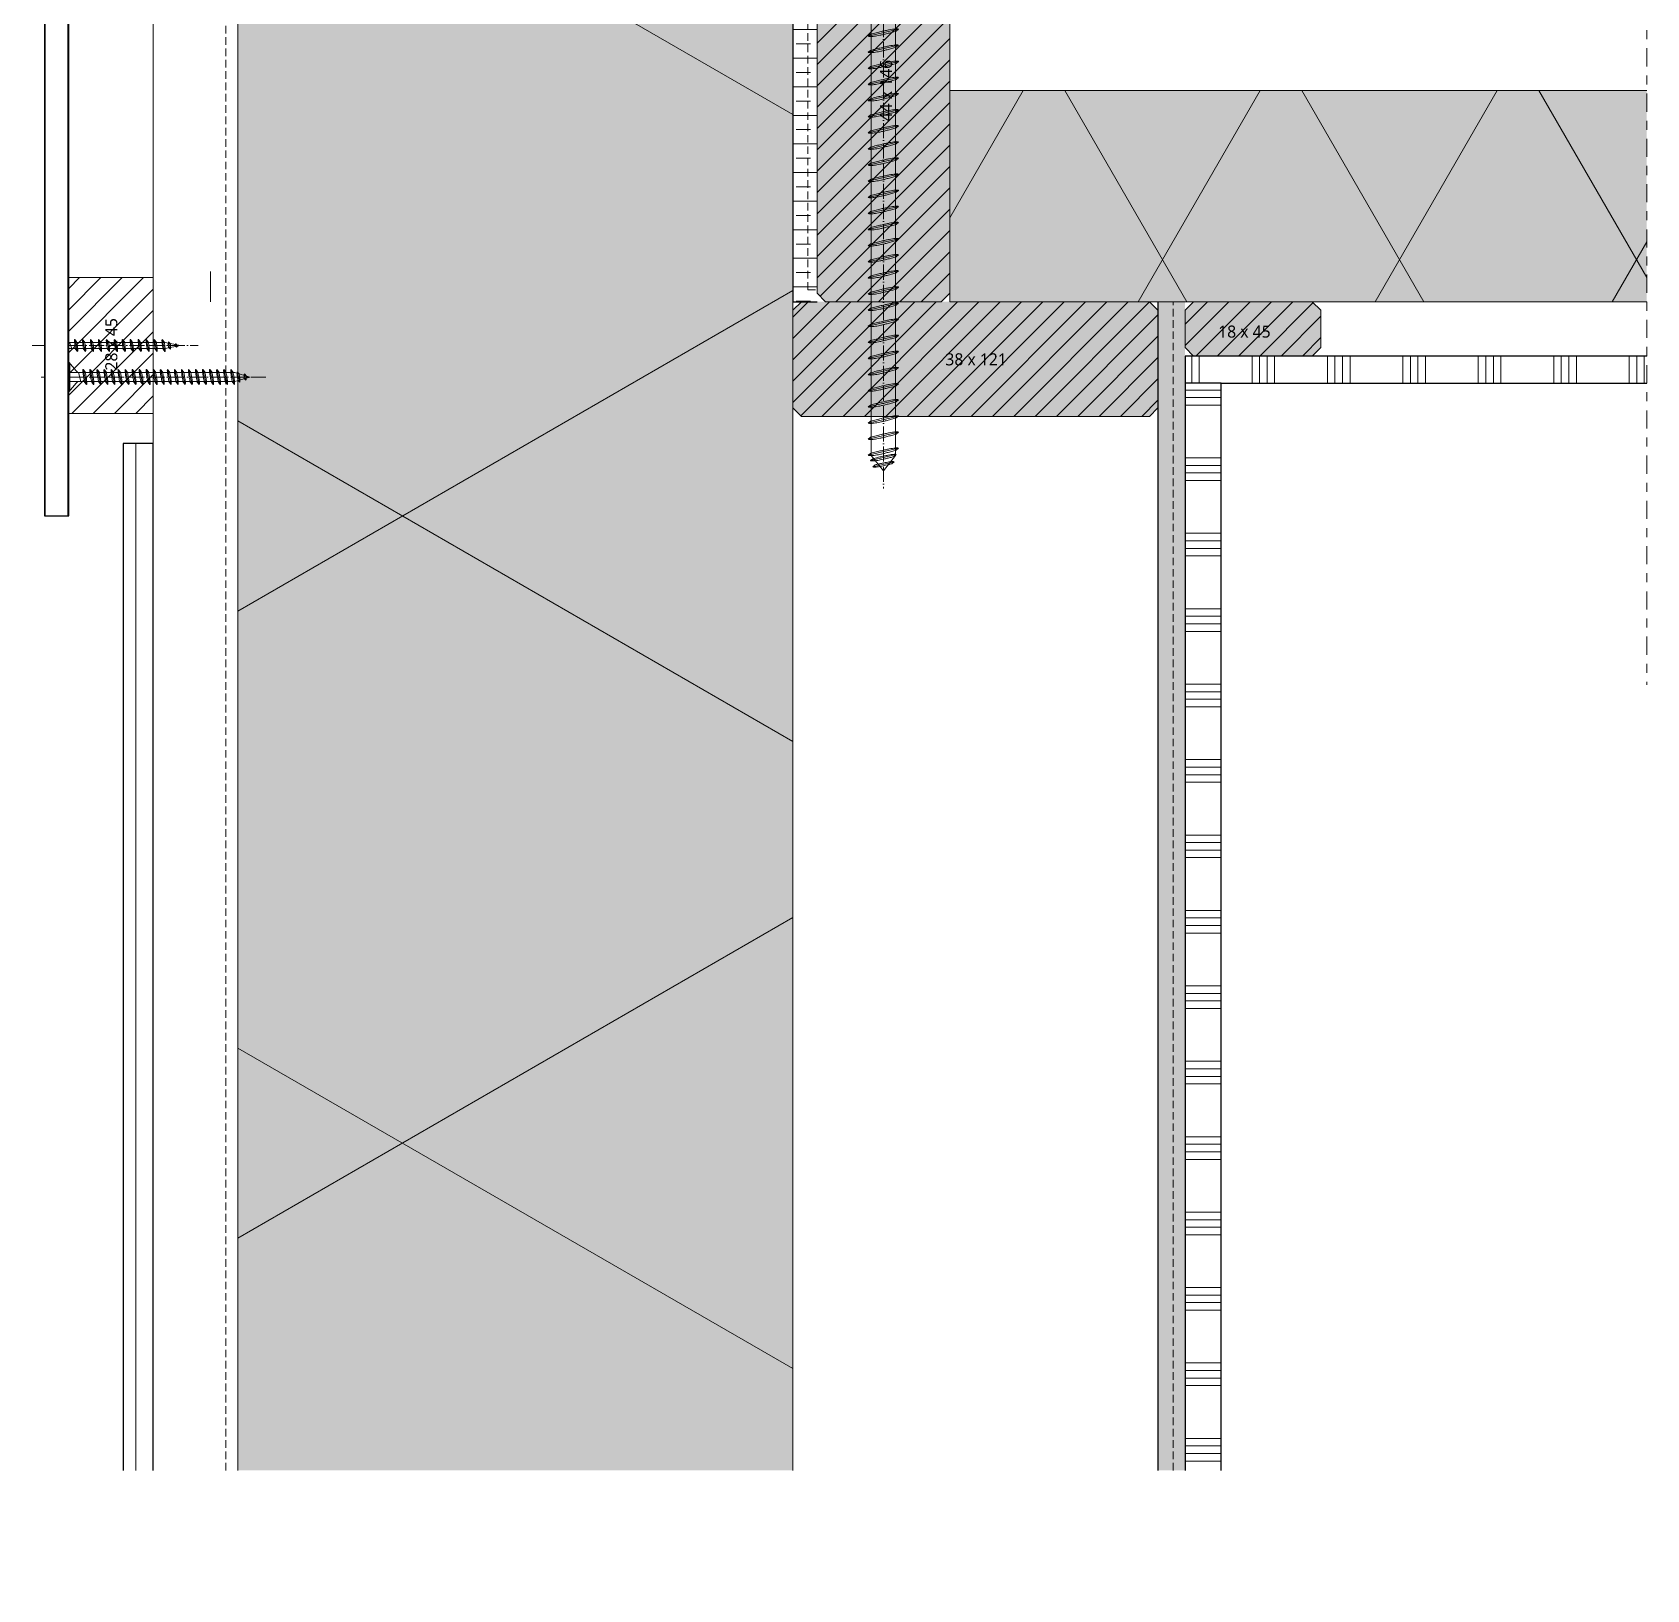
# Model space of a CAD drawing. Header units: millimetres. Extents: x 2927 to 18500, y -7154 to 6447.
# Drawn here: x 13556 to 14091, y -508 to 9 of the extents above; entities that cross this region are included whole.
import ezdxf

# ---------------------------------------------------------------- set-up
doc = ezdxf.new("R2010")
doc.units = ezdxf.units.MM
for name, pattern in [('MV_center', [15, 6, -3, 3, -3]), ('MV_hartlijn_staal', [6.6, 5, -0.8, 0, -0.8]), ('MV_hidden', [3.75, 2.5, -1.25])]:
    doc.linetypes.add(name, pattern=pattern)
for name, color, linetype, lineweight in [('A-ANNO-NOTE', 131, 'Continuous', 18), ('A-DETL', 90, 'Continuous', 13), ('A-DETL-GENF', 92, 'Continuous', 18), ('A-DETL-MEDM', 33, 'Continuous', 18)]:
    doc.layers.add(name, color=color, linetype=linetype, lineweight=lineweight)
doc.styles.add('Segoe UI_1', font='segoeui.ttf', dxfattribs={"height": 4})
pattern_1 = [(0, (0, 0), (0, 9.476), []), (0, (0, 4.738), (0, 9.476), [4.738, -2.369])]
pattern_2 = [(90, (0, 0), (-7.5, 5e-16), [])]

# ---------------------------------------------------------------- blocks, each defined once
blk = doc.blocks.new('00 hout-rechthoekig - SLS 38x121-V254-Details Domera')
at = {"layer": 'A-DETL-GENF'}
blk.add_hatch(color=256, dxfattribs=at).paths.add_polyline_path([(118.17, -38), (121, -35.17), (121, -2.83), (118.17, 0), (2.83, 0), (0, -2.83), (0, -35.17), (2.83, -38)])
at = {"layer": 'A-DETL-MEDM', "lineweight": 13}
h = blk.add_hatch(dxfattribs=at)
h.set_pattern_fill('FP_307', color=256, style=0, pattern_type=2)
h.set_pattern_definition([(45, (-13807.834, 80.724), (-3.5355339, 3.5355339), [])])
h.paths.add_polyline_path([(118.17, -38), (121, -35.17), (121, -2.83), (118.17, 0), (2.83, 0), (0, -2.83), (0, -35.17), (2.83, -38)])
at = {"layer": 'A-DETL-MEDM'}
for p, q in [((0, -2.83), (2.83, 0)), ((2.83, 0), (0, -2.83)), ((118.17, 0), (121, -2.83)), ((118.17, 0), (121, -2.83)), ((2.83, -38), (0, -35.17)), ((0, -35.17), (2.83, -38)), ((121, -35.17), (118.17, -38)), ((118.17, -38), (121, -35.17)), ((2.83, -38), (118.17, -38))]:
    blk.add_line(p, q, dxfattribs=at)
blk = doc.blocks.new('00 hout-rechthoekig - Vuren 18x45-4311493-Details Domera')
at = {"layer": 'A-DETL-GENF'}
blk.add_hatch(color=256, dxfattribs=at).paths.add_polyline_path([(42.17, 0), (2.83, 0), (0, -2.83), (0, -15.17), (2.83, -18), (42.17, -18), (45, -15.17), (45, -2.83)])
at = {"layer": 'A-DETL-MEDM', "lineweight": 13}
h = blk.add_hatch(dxfattribs=at)
h.set_pattern_fill('FP_311', color=256, style=0, pattern_type=2)
h.set_pattern_definition([(225, (13982.834, -98.724), (3.5355339, -3.5355339), [])])
h.paths.add_polyline_path([(42.17, 0), (2.83, 0), (0, -2.83), (0, -15.17), (2.83, -18), (42.17, -18), (45, -15.17), (45, -2.83)])
at = {"layer": 'A-DETL-MEDM'}
for p, q in [((0, -2.83), (2.83, 0)), ((2.83, 0), (0, -2.83)), ((42.17, 0), (45, -2.83)), ((0, -2.83), (0, -15.17)), ((42.17, 0), (45, -2.83)), ((45, -15.17), (45, -2.83)), ((2.83, -18), (0, -15.17)), ((0, -15.17), (2.83, -18)), ((45, -15.17), (42.17, -18)), ((42.17, -18), (45, -15.17))]:
    blk.add_line(p, q, dxfattribs=at)
blk = doc.blocks.new('42_isolatie - Type 1-4084821-Details Domera')
at = {"layer": 'A-DETL-GENF'}
h = blk.add_hatch(color=256, dxfattribs=at)
h.paths.add_polyline_path([(0.28, 0.8), (101.43, 0.8), (101.43, 184.8), (0.28, 184.8), (0.28, 3.63)])
h.paths.add_polyline_path([(483.97, 0.8), (1289.57, 0.8), (1289.57, 184.8), (483.97, 184.8), (483.97, 3.63)])
at = {"layer": 'A-DETL-GENF', "lineweight": 13}
h = blk.add_hatch(dxfattribs=at)
h.set_pattern_fill('FP_24', color=256, style=0, pattern_type=2)
h.set_pattern_definition([(60, (-2126.39, 181.76), (-155.885, 90), []), (120, (-2126.39, 181.76), (-155.885, -90), [])])
h.paths.add_polyline_path([(0.28, 0.8), (101.43, 0.8), (101.43, 184.8), (0.28, 184.8), (0.28, 3.63)])
h.paths.add_polyline_path([(483.97, 0.8), (1289.57, 0.8), (1289.57, 184.8), (483.97, 184.8), (483.97, 3.63)])
at = {"layer": 'A-DETL-GENF'}
for p, q in [((1140.43, 184.8), (483.97, 184.8)), ((1140.43, 184.8), (483.97, 184.8)), ((483.97, 0.8), (871.32, 0.8)), ((483.97, 0.8), (871.32, 0.8)), ((871.32, 0.8), (1289.57, 0.8))]:
    blk.add_line(p, q, dxfattribs=at)
blk = doc.blocks.new('00 hout rechthoekig - 28x45-V275-Details Domera')
at = {"layer": 'A-DETL-GENF', "lineweight": 13}
h = blk.add_hatch(dxfattribs=at)
h.set_pattern_fill('FP_334', color=256, style=0, pattern_type=2)
h.set_pattern_definition([(315, (117.724, 13567.834), (3.5355339, 3.5355339), [])])
h.paths.add_polyline_path([(0, -28), (45, -28), (45, 0), (0, 0)])
at = {"layer": 'A-DETL-MEDM'}
for p, q in [((0, 0), (0, -28)), ((45, -28), (45, 0)), ((0, -28), (45, -28))]:
    blk.add_line(p, q, dxfattribs=at)
blk = doc.blocks.new('28 schroeven 2D - Verzonken schroef 5_0x60mm-V285-Details Domera')
at = {"layer": 'A-DETL-GENF', "linetype": 'MV_hartlijn_staal', "lineweight": 13}
for p, q in [((0, 9.1), (0, 8)), ((0, 0), (0, -65.9))]:
    blk.add_line(p, q, dxfattribs=at)
at = {"layer": 'A-DETL-GENF', "lineweight": 5}
for p, q in [((-2.04, -2.4), (-4.9, 0)), ((4.9, 0), (2.04, -2.4)), ((-4.54, -0.3), (4.54, -0.3)), ((2.5, -4.74), (-2.5, -5.9)), ((-2.5, -5.9), (-1.75, -5.26)), ((-1.5, -4), (1.53, -3.26)), ((-1.5, -3.55), (-1.5, -55)), ((1.5, -55), (1.5, -3.55)), ((1.75, -5.38), (2.5, -4.74)), ((2.5, -7.07), (-2.5, -8.23)), ((-2.5, -8.23), (-1.75, -7.59)), ((2.5, -9.4), (-2.5, -10.57)), ((-2.5, -10.57), (-1.75, -9.93)), ((1.75, -7.71), (2.5, -7.07)), ((1.75, -10.04), (2.5, -9.4)), ((2.5, -11.73), (-2.5, -12.9)), ((-2.5, -12.9), (-1.75, -12.26)), ((2.5, -14.07), (-2.5, -15.23)), ((-2.5, -15.23), (-1.75, -14.59)), ((1.75, -12.37), (2.5, -11.73)), ((1.75, -14.71), (2.5, -14.07)), ((2.5, -16.4), (-2.5, -17.56)), ((-2.5, -17.56), (-1.75, -16.92)), ((2.5, -18.73), (-2.5, -19.9)), ((-2.5, -19.9), (-1.75, -19.26)), ((2.5, -21.07), (-2.5, -22.23)), ((1.75, -17.04), (2.5, -16.4)), ((1.75, -19.37), (2.5, -18.73)), ((1.75, -21.71), (2.5, -21.07)), ((-2.5, -22.23), (-1.75, -21.59)), ((2.5, -23.4), (-2.5, -24.56)), ((-2.5, -24.56), (-1.75, -23.92)), ((2.5, -25.73), (-2.5, -26.9)), ((-2.5, -26.9), (-1.75, -26.26)), ((1.75, -24.04), (2.5, -23.4)), ((1.75, -26.37), (2.5, -25.73)), ((2.5, -28.07), (-2.5, -29.23)), ((-2.5, -29.23), (-1.75, -28.59)), ((2.5, -30.4), (-2.5, -31.56)), ((-2.5, -31.56), (-1.75, -30.92)), ((1.75, -28.71), (2.5, -28.07)), ((1.75, -31.04), (2.5, -30.4)), ((2.5, -32.73), (-2.5, -33.9)), ((-2.5, -33.9), (-1.75, -33.26)), ((2.5, -35.07), (-2.5, -36.23)), ((-2.5, -36.23), (-1.75, -35.59)), ((2.5, -37.4), (-2.5, -38.56)), ((1.75, -33.37), (2.5, -32.73)), ((1.75, -35.71), (2.5, -35.07)), ((1.75, -38.04), (2.5, -37.4)), ((-2.5, -38.56), (-1.75, -37.92)), ((2.5, -39.73), (-2.5, -40.9)), ((-2.5, -40.9), (-1.75, -40.26)), ((2.5, -42.06), (-2.5, -43.23)), ((-2.5, -43.23), (-1.75, -42.59)), ((1.75, -40.37), (2.5, -39.73)), ((1.75, -42.7), (2.5, -42.06)), ((2.5, -44.4), (-2.5, -45.56)), ((-2.5, -45.56), (-1.75, -44.92)), ((2.5, -46.73), (-2.5, -47.89)), ((-2.5, -47.89), (-1.75, -47.25)), ((1.75, -45.04), (2.5, -44.4)), ((1.75, -47.37), (2.5, -46.73)), ((2.5, -49.06), (-2.5, -50.23)), ((-2.5, -50.23), (-1.75, -49.59)), ((2.5, -51.4), (-2.5, -52.56)), ((-2.5, -52.56), (-1.75, -51.92)), ((1.75, -49.7), (2.5, -49.06)), ((1.75, -52.04), (2.5, -51.4)), ((2.5, -53.73), (-2.5, -54.89)), ((-2.5, -54.89), (-1.75, -54.25)), ((1.76, -55.84), (-1.76, -56.66)), ((-1.76, -56.66), (-1.01, -56.02)), ((-1.5, -55), (0, -60)), ((-1.02, -58.71), (-0.27, -58.07)), ((1.02, -58.23), (-1.02, -58.71)), ((0, -60), (1.5, -55)), ((0.27, -58.87), (1.02, -58.23)), ((1.01, -56.48), (1.76, -55.84)), ((1.75, -54.37), (2.5, -53.73))]:
    blk.add_line(p, q, dxfattribs=at)
at = {"layer": 'A-DETL-GENF'}
for p, q in [((-1.5, -3.55), (-1.5, 0)), ((1.5, -3.55), (1.5, 0))]:
    blk.add_line(p, q, dxfattribs=at)
at = {"layer": 'A-DETL-GENF', "lineweight": 5}
for centre, start, end in [((-3, -3.55), 360, 50), ((3, -3.55), 130, 180)]:
    blk.add_arc(centre, 1.5, start, end, dxfattribs=at)
for points in [[(-1.75, -5.26), (2.23, -4.46), (2.5, -4.74)], [(-2.5, -5.9), (-1.83, -6.19), (1.75, -5.38)], [(-2.5, -8.23), (-1.83, -8.53), (1.75, -7.71)], [(-2.5, -10.57), (-1.83, -10.86), (1.75, -10.04)], [(-1.75, -7.59), (2.23, -6.79), (2.5, -7.07)], [(-1.75, -9.93), (2.23, -9.12), (2.5, -9.4)], [(-2.5, -12.9), (-1.83, -13.19), (1.75, -12.37)], [(-2.5, -15.23), (-1.83, -15.53), (1.75, -14.71)], [(-1.75, -12.26), (2.23, -11.46), (2.5, -11.73)], [(-1.75, -14.59), (2.23, -13.79), (2.5, -14.07)], [(-2.5, -17.56), (-1.83, -17.86), (1.75, -17.04)], [(-2.5, -19.9), (-1.83, -20.19), (1.75, -19.37)], [(-1.75, -16.92), (2.23, -16.12), (2.5, -16.4)], [(-1.75, -19.26), (2.23, -18.46), (2.5, -18.73)], [(-1.75, -21.59), (2.23, -20.79), (2.5, -21.07)], [(-2.5, -22.23), (-1.83, -22.52), (1.75, -21.71)], [(-2.5, -24.56), (-1.83, -24.86), (1.75, -24.04)], [(-2.5, -26.9), (-1.83, -27.19), (1.75, -26.37)], [(-1.75, -23.92), (2.23, -23.12), (2.5, -23.4)], [(-1.75, -26.26), (2.23, -25.46), (2.5, -25.73)], [(-2.5, -29.23), (-1.83, -29.52), (1.75, -28.71)], [(-2.5, -31.56), (-1.83, -31.86), (1.75, -31.04)], [(-1.75, -28.59), (2.23, -27.79), (2.5, -28.07)], [(-1.75, -30.92), (2.23, -30.12), (2.5, -30.4)], [(-2.5, -33.9), (-1.83, -34.19), (1.75, -33.37)], [(-2.5, -36.23), (-1.83, -36.52), (1.75, -35.71)], [(-1.75, -33.26), (2.23, -32.46), (2.5, -32.73)], [(-1.75, -35.59), (2.23, -34.79), (2.5, -35.07)], [(-1.75, -37.92), (2.23, -37.12), (2.5, -37.4)], [(-2.5, -38.56), (-1.83, -38.86), (1.75, -38.04)], [(-2.5, -40.9), (-1.83, -41.19), (1.75, -40.37)], [(-2.5, -43.23), (-1.83, -43.52), (1.75, -42.7)], [(-1.75, -40.26), (2.23, -39.45), (2.5, -39.73)], [(-1.75, -42.59), (2.23, -41.79), (2.5, -42.06)], [(-2.5, -45.56), (-1.83, -45.86), (1.75, -45.04)], [(-2.5, -47.89), (-1.83, -48.19), (1.75, -47.37)], [(-1.75, -44.92), (2.23, -44.12), (2.5, -44.4)], [(-1.75, -47.25), (2.23, -46.45), (2.5, -46.73)], [(-2.5, -50.23), (-1.83, -50.52), (1.75, -49.7)], [(-2.5, -52.56), (-1.83, -52.85), (1.75, -52.04)], [(-1.75, -49.59), (2.23, -48.79), (2.5, -49.06)], [(-1.75, -51.92), (2.23, -51.12), (2.5, -51.4)], [(-2.5, -54.89), (-1.83, -55.19), (1.75, -54.37)], [(-1.76, -56.66), (-1.34, -56.87), (1.01, -56.48)], [(-1.75, -54.25), (2.23, -53.45), (2.5, -53.73)], [(-1.02, -58.71), (-0.85, -58.85), (0.27, -58.87)], [(-1.01, -56.02), (1.59, -55.65), (1.76, -55.84)], [(-0.27, -58.07), (0.96, -58.13), (1.02, -58.23)]]:
    blk.add_open_spline(points, degree=2, dxfattribs=at)
blk = doc.blocks.new('28 schroeven 2D - Verzonken schroef 4_0x40mm-V286-Details Domera')
at = {"layer": 'A-DETL-GENF', "linetype": 'MV_hartlijn_staal', "lineweight": 13}
for p, q in [((0, 9.1), (0, 5)), ((0, -3), (0, -45.9))]:
    blk.add_line(p, q, dxfattribs=at)
at = {"layer": 'A-DETL-GENF', "lineweight": 5}
for p, q in [((2, -4.97), (-2, -5.9)), ((-2, -5.9), (-1.25, -5.26)), ((-1, -4), (1.03, -3.26)), ((-1, -3.55), (-1, -35)), ((1, -35), (1, -3.55)), ((1.25, -5.61), (2, -4.97)), ((2, -7.6), (-2, -8.54)), ((-2, -8.54), (-1.25, -7.9)), ((2, -10.24), (-2, -11.17)), ((-2, -11.17), (-1.25, -10.53)), ((1.25, -8.24), (2, -7.6)), ((1.25, -10.88), (2, -10.24)), ((2, -12.88), (-2, -13.81)), ((-2, -13.81), (-1.25, -13.17)), ((2, -15.51), (-2, -16.44)), ((-2, -16.44), (-1.25, -15.8)), ((1.25, -13.52), (2, -12.88)), ((1.25, -16.15), (2, -15.51)), ((2, -18.15), (-2, -19.08)), ((-2, -19.08), (-1.25, -18.44)), ((2, -20.78), (-2, -21.71)), ((-2, -21.71), (-1.25, -21.07)), ((1.25, -18.79), (2, -18.15)), ((1.25, -21.42), (2, -20.78)), ((2, -23.42), (-2, -24.35)), ((-2, -24.35), (-1.25, -23.71)), ((2, -26.06), (-2, -26.99)), ((-2, -26.99), (-1.25, -26.35)), ((1.25, -24.06), (2, -23.42)), ((1.25, -26.7), (2, -26.06)), ((2, -28.69), (-2, -29.62)), ((-2, -29.62), (-1.25, -28.98)), ((2, -31.33), (-2, -32.26)), ((-2, -32.26), (-1.25, -31.62)), ((1.25, -29.33), (2, -28.69)), ((1.25, -31.97), (2, -31.33)), ((2, -33.96), (-2, -34.89)), ((-2, -34.89), (-1.25, -34.25)), ((-1.26, -36.66), (-0.51, -36.02)), ((1.26, -36.07), (-1.26, -36.66)), ((-1, -35), (0, -40)), ((0, -40), (1, -35)), ((0.51, -36.71), (1.26, -36.07)), ((1.25, -34.6), (2, -33.96)), ((-0.52, -38.71), (0.23, -38.07)), ((0.52, -38.47), (-0.52, -38.71)), ((-0.23, -39.11), (0.52, -38.47))]:
    blk.add_line(p, q, dxfattribs=at)
at = {"layer": 'A-DETL-GENF'}
for p, q in [((-1, -3.55), (-1, -3)), ((1, -3.55), (1, -3))]:
    blk.add_line(p, q, dxfattribs=at)
at = {"layer": 'A-DETL-GENF', "lineweight": 5}
for centre, start, end in [((-2.5, -3.55), 360, 21.7848), ((2.5, -3.55), 158.2152, 180)]:
    blk.add_arc(centre, 1.5, start, end, dxfattribs=at)
for points in [[(-1.25, -5.26), (1.8, -4.75), (2, -4.97)], [(-2, -5.9), (-1.5, -6.14), (1.25, -5.61)], [(-2, -8.54), (-1.5, -8.78), (1.25, -8.24)], [(-1.25, -7.9), (1.8, -7.39), (2, -7.6)], [(-1.25, -10.53), (1.8, -10.02), (2, -10.24)], [(-2, -11.17), (-1.5, -11.41), (1.25, -10.88)], [(-2, -13.81), (-1.5, -14.05), (1.25, -13.52)], [(-1.25, -13.17), (1.8, -12.66), (2, -12.88)], [(-1.25, -15.8), (1.8, -15.29), (2, -15.51)], [(-2, -16.44), (-1.5, -16.68), (1.25, -16.15)], [(-2, -19.08), (-1.5, -19.32), (1.25, -18.79)], [(-1.25, -18.44), (1.8, -17.93), (2, -18.15)], [(-1.25, -21.07), (1.8, -20.57), (2, -20.78)], [(-2, -21.71), (-1.5, -21.96), (1.25, -21.42)], [(-2, -24.35), (-1.5, -24.59), (1.25, -24.06)], [(-2, -26.99), (-1.5, -27.23), (1.25, -26.7)], [(-1.25, -23.71), (1.8, -23.2), (2, -23.42)], [(-1.25, -26.35), (1.8, -25.84), (2, -26.06)], [(-2, -29.62), (-1.5, -29.86), (1.25, -29.33)], [(-2, -32.26), (-1.5, -32.5), (1.25, -31.97)], [(-1.25, -28.98), (1.8, -28.47), (2, -28.69)], [(-1.25, -31.62), (1.8, -31.11), (2, -31.33)], [(-2, -34.89), (-1.5, -35.13), (1.25, -34.6)], [(-1.26, -36.66), (-1, -36.82), (0.51, -36.71)], [(-1.25, -34.25), (1.8, -33.74), (2, -33.96)], [(-0.51, -36.02), (1.16, -35.94), (1.26, -36.07)], [(-0.52, -38.71), (-0.51, -38.79), (-0.23, -39.11)], [(0.23, -38.07), (0.53, -38.42), (0.52, -38.47)]]:
    blk.add_open_spline(points, degree=2, dxfattribs=at)
blk = doc.blocks.new('00 hout-rechthoekig - Vuren 44x146-V293-Details Domera')
at = {"layer": 'A-DETL-GENF'}
blk.add_hatch(color=256, dxfattribs=at).paths.add_polyline_path([(146, -41.17), (146, -2.83), (143.17, 0), (2.83, 0), (0, -2.83), (0, -41.17), (2.83, -44), (143.17, -44)])
at = {"layer": 'A-DETL-MEDM', "lineweight": 13}
h = blk.add_hatch(dxfattribs=at)
h.set_pattern_fill('FP_351', color=256, style=0, pattern_type=2)
h.set_pattern_definition([(135, (65.276, -13859.834), (-3.5355339, -3.5355339), [])])
h.paths.add_polyline_path([(146, -41.17), (146, -2.83), (143.17, 0), (2.83, 0), (0, -2.83), (0, -41.17), (2.83, -44), (143.17, -44)])
at = {"layer": 'A-DETL-MEDM'}
for p, q in [((0, -2.83), (2.83, 0)), ((2.83, 0), (0, -2.83)), ((2.83, 0), (76, 0)), ((143.17, 0), (146, -2.83)), ((0, -2.83), (0, -41.17)), ((143.17, 0), (146, -2.83)), ((146, -41.17), (146, -2.83)), ((2.83, -44), (0, -41.17)), ((0, -41.17), (2.83, -44)), ((146, -41.17), (143.17, -44)), ((143.17, -44), (146, -41.17)), ((2.83, -44), (143.17, -44))]:
    blk.add_line(p, q, dxfattribs=at)
blk = doc.blocks.new('42_isolatie - Type 1-4084894-Details Domera')
at = {"layer": 'A-DETL-GENF'}
blk.add_hatch(color=256, dxfattribs=at).paths.add_polyline_path([(152.97, 0.8), (231.28, 0.8), (231.28, 70.8), (0.28, 70.8), (0.28, 0.8)])
at = {"layer": 'A-DETL-GENF', "lineweight": 13}
h = blk.add_hatch(dxfattribs=at)
h.set_pattern_fill('FP_63', color=256, style=0, pattern_type=2)
h.set_pattern_definition([(60, (32.3, 205.2), (-58.89, 34), []), (120, (32.3, 205.2), (-58.89, -34), [])])
h.paths.add_polyline_path([(152.97, 0.8), (231.28, 0.8), (231.28, 70.8), (0.28, 70.8), (0.28, 0.8)])
at = {"layer": 'A-DETL-GENF'}
for p, q in [((231.28, 70.8), (0.28, 70.8)), ((0.28, 70.8), (0.28, 0.8)), ((231.28, 70.8), (0.28, 70.8)), ((0.28, 70.8), (0.28, 0.8)), ((0.28, 0.8), (231.28, 0.8)), ((0.28, 0.8), (231.28, 0.8))]:
    blk.add_line(p, q, dxfattribs=at)
blk = doc.blocks.new('28 schroeven 2D - Tellerkop-schroef 10_0x220mm-4082164-Details Domera')
at = {"layer": 'A-DETL-GENF', "linetype": 'MV_hartlijn_staal', "lineweight": 13}
blk.add_line((0, 9.1), (0, -225.9), dxfattribs=at)
at = {"layer": 'A-DETL-GENF', "lineweight": 5}
for p, q in [((-16, 0), (-16, 1)), ((-16, 1), (-15, 1)), ((-14.2, 4), (0, 4)), ((14.2, 4), (0, 4)), ((16, 1), (15, 1)), ((16, 0), (16, 1)), ((-16, 0), (16, 0)), ((-4, -3.55), (-4, -215)), ((4, -215), (4, -3.55)), ((5, -68.31), (-5, -70.64)), ((4.25, -68.95), (5, -68.31)), ((-5, -70.64), (-4.25, -70)), ((5, -73.65), (-5, -75.98)), ((4.25, -74.29), (5, -73.65)), ((-5, -75.98), (-4.25, -75.34)), ((5, -79), (-5, -81.33)), ((4.25, -79.64), (5, -79)), ((-5, -81.33), (-4.25, -80.69)), ((5, -84.34), (-5, -86.67)), ((4.25, -84.98), (5, -84.34)), ((-5, -86.67), (-4.25, -86.03)), ((5, -89.68), (-5, -92.01)), ((4.25, -90.32), (5, -89.68)), ((-5, -92.01), (-4.25, -91.37)), ((5, -95.03), (-5, -97.35)), ((4.25, -95.67), (5, -95.03)), ((-5, -97.35), (-4.25, -96.71)), ((5, -100.37), (-5, -102.7)), ((4.25, -101.01), (5, -100.37)), ((-5, -102.7), (-4.25, -102.06)), ((5, -105.71), (-5, -108.04)), ((4.25, -106.35), (5, -105.71)), ((-5, -108.04), (-4.25, -107.4)), ((5, -111.05), (-5, -113.38)), ((4.25, -111.69), (5, -111.05)), ((-5, -113.38), (-4.25, -112.74)), ((5, -116.4), (-5, -118.72)), ((4.25, -117.04), (5, -116.4)), ((-5, -118.72), (-4.25, -118.08)), ((5, -121.74), (-5, -124.07)), ((4.25, -122.38), (5, -121.74)), ((-5, -124.07), (-4.25, -123.43)), ((5, -127.08), (-5, -129.41)), ((4.25, -127.72), (5, -127.08)), ((-5, -129.41), (-4.25, -128.77)), ((5, -132.42), (-5, -134.75)), ((4.25, -133.06), (5, -132.42)), ((-5, -134.75), (-4.25, -134.11)), ((5, -137.77), (-5, -140.1)), ((4.25, -138.41), (5, -137.77)), ((-5, -140.1), (-4.25, -139.46)), ((5, -143.11), (-5, -145.44)), ((4.25, -143.75), (5, -143.11)), ((-5, -145.44), (-4.25, -144.8)), ((5, -148.45), (-5, -150.78)), ((4.25, -149.09), (5, -148.45)), ((-5, -150.78), (-4.25, -150.14)), ((5, -153.8), (-5, -156.12)), ((4.25, -154.44), (5, -153.8)), ((-5, -156.12), (-4.25, -155.48)), ((5, -159.14), (-5, -161.47)), ((4.25, -159.78), (5, -159.14)), ((-5, -161.47), (-4.25, -160.83)), ((5, -164.48), (-5, -166.81)), ((4.25, -165.12), (5, -164.48)), ((-5, -166.81), (-4.25, -166.17)), ((5, -169.82), (-5, -172.15)), ((4.25, -170.46), (5, -169.82)), ((-5, -172.15), (-4.25, -171.51)), ((5, -175.17), (-5, -177.49)), ((4.25, -175.81), (5, -175.17)), ((-5, -177.49), (-4.25, -176.85)), ((5, -180.51), (-5, -182.84)), ((4.25, -181.15), (5, -180.51)), ((-5, -182.84), (-4.25, -182.2)), ((5, -185.85), (-5, -188.18)), ((4.25, -186.49), (5, -185.85)), ((-5, -188.18), (-4.25, -187.54)), ((5, -191.19), (-5, -193.52)), ((4.25, -191.83), (5, -191.19)), ((-5, -193.52), (-4.25, -192.88)), ((5, -196.54), (-5, -198.87)), ((4.25, -197.18), (5, -196.54)), ((-5, -198.87), (-4.25, -198.23)), ((5, -201.88), (-5, -204.21)), ((4.25, -202.52), (5, -201.88)), ((-5, -204.21), (-4.25, -203.57)), ((5, -207.22), (-5, -209.55)), ((4.25, -207.86), (5, -207.22)), ((-5, -209.55), (-4.25, -208.91)), ((5, -212.57), (-5, -214.89)), ((4.25, -213.21), (5, -212.57)), ((-5, -214.89), (-4.25, -214.25)), ((4.26, -214.67), (-4.26, -216.66)), ((-4.26, -216.66), (-3.51, -216.02)), ((-4, -215), (0, -220)), ((3.52, -217.07), (-3.52, -218.71)), ((-3.52, -218.71), (-2.77, -218.07)), ((0, -220), (4, -215)), ((2.77, -217.71), (3.52, -217.07)), ((3.51, -215.31), (4.26, -214.67))]:
    blk.add_line(p, q, dxfattribs=at)
at = {"layer": 'A-DETL-GENF'}
for p, q in [((-4, -3.55), (-4, 0)), ((4, -3.55), (4, 0))]:
    blk.add_line(p, q, dxfattribs=at)
at = {"layer": 'A-DETL-GENF', "lineweight": 5}
for centre, start, end in [((-6.79, 0.41), 154.1259, 175.8741), ((6.79, 0.41), 4.1259, 25.8741)]:
    blk.add_arc(centre, 8.23, start, end, dxfattribs=at)
for points in [[(-5, -70.64), (-3.5, -71.2), (4.25, -68.95)], [(-4.25, -70), (4.37, -67.74), (5, -68.31)], [(-5, -75.98), (-3.5, -76.54), (4.25, -74.29)], [(-4.25, -75.34), (4.37, -73.08), (5, -73.65)], [(-5, -81.33), (-3.5, -81.88), (4.25, -79.64)], [(-4.25, -80.69), (4.37, -78.42), (5, -79)], [(-5, -86.67), (-3.5, -87.23), (4.25, -84.98)], [(-4.25, -86.03), (4.37, -83.77), (5, -84.34)], [(-5, -92.01), (-3.5, -92.57), (4.25, -90.32)], [(-4.25, -91.37), (4.37, -89.11), (5, -89.68)], [(-5, -97.35), (-3.5, -97.91), (4.25, -95.67)], [(-4.25, -96.71), (4.37, -94.45), (5, -95.03)], [(-5, -102.7), (-3.5, -103.26), (4.25, -101.01)], [(-4.25, -102.06), (4.37, -99.8), (5, -100.37)], [(-5, -108.04), (-3.5, -108.6), (4.25, -106.35)], [(-4.25, -107.4), (4.37, -105.14), (5, -105.71)], [(-5, -113.38), (-3.5, -113.94), (4.25, -111.69)], [(-4.25, -112.74), (4.37, -110.48), (5, -111.05)], [(-5, -118.72), (-3.5, -119.28), (4.25, -117.04)], [(-4.25, -118.08), (4.37, -115.82), (5, -116.4)], [(-5, -124.07), (-3.5, -124.63), (4.25, -122.38)], [(-4.25, -123.43), (4.37, -121.17), (5, -121.74)], [(-5, -129.41), (-3.5, -129.97), (4.25, -127.72)], [(-4.25, -128.77), (4.37, -126.51), (5, -127.08)], [(-5, -134.75), (-3.5, -135.31), (4.25, -133.06)], [(-4.25, -134.11), (4.37, -131.85), (5, -132.42)], [(-5, -140.1), (-3.5, -140.65), (4.25, -138.41)], [(-4.25, -139.46), (4.37, -137.19), (5, -137.77)], [(-5, -145.44), (-3.5, -146), (4.25, -143.75)], [(-4.25, -144.8), (4.37, -142.54), (5, -143.11)], [(-5, -150.78), (-3.5, -151.34), (4.25, -149.09)], [(-4.25, -150.14), (4.37, -147.88), (5, -148.45)], [(-5, -156.12), (-3.5, -156.68), (4.25, -154.44)], [(-4.25, -155.48), (4.37, -153.22), (5, -153.8)], [(-5, -161.47), (-3.5, -162.03), (4.25, -159.78)], [(-4.25, -160.83), (4.37, -158.57), (5, -159.14)], [(-5, -166.81), (-3.5, -167.37), (4.25, -165.12)], [(-4.25, -166.17), (4.37, -163.91), (5, -164.48)], [(-5, -172.15), (-3.5, -172.71), (4.25, -170.46)], [(-4.25, -171.51), (4.37, -169.25), (5, -169.82)], [(-5, -177.49), (-3.5, -178.05), (4.25, -175.81)], [(-4.25, -176.85), (4.37, -174.59), (5, -175.17)], [(-5, -182.84), (-3.5, -183.4), (4.25, -181.15)], [(-4.25, -182.2), (4.37, -179.94), (5, -180.51)], [(-5, -188.18), (-3.5, -188.74), (4.25, -186.49)], [(-4.25, -187.54), (4.37, -185.28), (5, -185.85)], [(-5, -193.52), (-3.5, -194.08), (4.25, -191.83)], [(-4.25, -192.88), (4.37, -190.62), (5, -191.19)], [(-5, -198.87), (-3.5, -199.42), (4.25, -197.18)], [(-4.25, -198.23), (4.37, -195.96), (5, -196.54)], [(-5, -204.21), (-3.5, -204.77), (4.25, -202.52)], [(-4.25, -203.57), (4.37, -201.31), (5, -201.88)], [(-5, -209.55), (-3.5, -210.11), (4.25, -207.86)], [(-4.25, -208.91), (4.37, -206.65), (5, -207.22)], [(-5, -214.89), (-3.5, -215.45), (4.25, -213.21)], [(-4.25, -214.25), (4.37, -211.99), (5, -212.57)], [(-4.26, -216.66), (-3.01, -217.14), (3.51, -215.31)], [(-3.52, -218.71), (-2.51, -219.11), (2.77, -217.71)], [(-3.51, -216.02), (3.73, -214.19), (4.26, -214.67)], [(-2.77, -218.07), (3.1, -216.67), (3.52, -217.07)]]:
    blk.add_open_spline(points, degree=2, dxfattribs=at)
blk = doc.blocks.new('NLRS_00_DI_maskeer - Type 1-4235177-Details Domera')
at = {"layer": 'A-DETL-GENF', "linetype": 'MV_center'}
blk.add_line((321, 0), (-100, 0), dxfattribs=at)

msp = doc.modelspace()

# ---------------------------------------------------------------- hatches: boundary and pattern name
at = {"layer": 'A-DETL-GENF', "lineweight": 13}
h = msp.add_hatch(dxfattribs=at)
h.set_pattern_fill('FP_4', color=250, style=0, pattern_type=2)
h.set_pattern_definition(pattern_1)
h.paths.add_polyline_path([(13807.83, -80.72), (13815.83, -80.72), (13815.83, 65.28), (13816.83, 65.28), (13816.83, 337.53), (13807.83, 337.53), (13807.83, -77.9)])
h = msp.add_hatch(dxfattribs=at)
h.set_pattern_fill('FP_338', color=250, style=0, pattern_type=2)
h.set_pattern_definition(pattern_2)
h.paths.add_polyline_path([(13567.83, -151.72), (13567.83, 172.51), (13559.83, 172.51), (13559.83, -151.72)])
h = msp.add_hatch(dxfattribs=at)
h.set_pattern_fill('FP_4', color=250, style=0, pattern_type=2)
h.set_pattern_definition(pattern_1)
h.paths.add_polyline_path([(13928.83, -2089.72), (13937.83, -2089.72), (13937.83, -1814.96), (13928.83, -1814.96), (13928.83, -2086.89)])
h.paths.add_polyline_path([(13928.83, -1077.12), (13937.83, -1077.12), (13937.83, -850.61), (13928.83, -850.61)])
h.paths.add_polyline_path([(13937.83, -468.07), (13937.83, -80.72), (13928.83, -80.72), (13928.83, -468.07)])
h = msp.add_hatch(dxfattribs=at)
h.set_pattern_fill('FP_6', color=253, style=0, pattern_type=2)
h.set_pattern_definition([(90, (10, 0), (-25, 1e-15), []), (90, (12.5, 0), (-25, 1e-15), []), (90, (15, 0), (-25, 1e-15), []), (90, (17.5, 0), (-25, 1e-15), [])])
h.paths.add_polyline_path([(14090.83, -107.72), (14090.83, -98.72), (13937.83, -98.72), (13937.83, -107.72), (14012.53, -107.72)])
h = msp.add_hatch(dxfattribs=at)
h.set_pattern_fill('FP_144', color=253, style=0, pattern_type=2)
h.set_pattern_definition([(0, (0, 10), (0, 25), []), (0, (0, 12.5), (0, 25), []), (0, (0, 15), (0, 25), []), (0, (0, 17.5), (0, 25), [])])
h.paths.add_polyline_path([(13937.83, -1909.72), (13949.83, -1909.72), (13949.83, -1814.96), (13937.83, -1814.96)])
h.paths.add_polyline_path([(13937.83, -1077.12), (13949.83, -1077.12), (13949.83, -850.61), (13937.83, -850.61)])
h.paths.add_polyline_path([(13949.83, -468.07), (13949.83, -107.72), (13937.83, -107.72), (13937.83, -468.07)])
h = msp.add_hatch(dxfattribs=at)
h.set_pattern_fill('FP_338', color=253, style=0, pattern_type=2)
h.set_pattern_definition(pattern_2)
h.paths.add_polyline_path([(13585.83, -1063.59), (13595.83, -1063.59), (13595.83, -850.61), (13585.83, -850.61)])
h.paths.add_polyline_path([(13585.83, -468.07), (13595.83, -468.07), (13595.83, -127.72), (13585.83, -127.72), (13585.83, -307.71)])

# ---------------------------------------------------------------- linework, layer by layer
at = {"layer": 'A-DETL', "lineweight": 25}
for p, q in [((13807.83, 337.53), (13807.83, -80.72)), ((13559.83, 172.51), (13559.83, -151.72)), ((13567.83, -151.72), (13567.83, 172.51)), ((13807.83, -80.72), (13815.83, -80.72)), ((13928.83, -80.72), (13928.83, -468.07)), ((14090.83, -98.72), (13937.83, -98.72)), ((13937.83, -98.72), (13937.83, -107.72)), ((13949.83, -107.72), (13937.83, -107.72)), ((13937.83, -107.72), (13937.83, -468.07)), ((13949.83, -107.72), (14090.83, -107.72)), ((13949.83, -468.07), (13949.83, -107.72)), ((13585.83, -127.72), (13585.83, -468.07)), ((13595.83, -127.72), (13585.83, -127.72)), ((13595.83, -468.07), (13595.83, -127.72)), ((13559.83, -151.72), (13567.83, -151.72))]:
    msp.add_line(p, q, dxfattribs=at)
at = {"layer": 'A-DETL', "linetype": 'MV_hidden', "lineweight": 18}
for p, q in [((13812.83, -76.72), (13812.83, 337.53)), ((13619.83, -468.07), (13619.83, 187.97)), ((13812.83, -76.72), (13815.83, -76.72)), ((13933.83, -468.07), (13933.83, -80.72))]:
    msp.add_line(p, q, dxfattribs=at)
at = {"layer": 'A-DETL', "lineweight": 18}
for p, q in [((13595.83, -72.72), (13595.83, 127.24)), ((13614.83, -80.72), (13614.83, -70.72)), ((13937.83, -98.72), (14090.83, -98.72)), ((13595.83, -127.72), (13595.83, -117.72))]:
    msp.add_line(p, q, dxfattribs=at)

# ---------------------------------------------------------------- block references
at = {"layer": 'A-DETL-GENF', "rotation": 89.99999999999991}
for name, p in [('42_isolatie - Type 1-4084821-Details Domera', (13808.63, -952.04)), ('28 schroeven 2D - Verzonken schroef 4_0x40mm-V286-Details Domera', (13564.83, -95.22)), ('28 schroeven 2D - Verzonken schroef 5_0x60mm-V285-Details Domera', (13567.83, -105.67))]:
    msp.add_blockref(name, p, dxfattribs=at)
at = {"layer": 'A-DETL-GENF', "linetype": 'MV_center', "rotation": 89.99999999999991}
msp.add_blockref('NLRS_00_DI_maskeer - Type 1-4235177-Details Domera', (14090.83, -107.72), dxfattribs=at)
at = {"layer": 'A-DETL-GENF'}
for name, p in [('28 schroeven 2D - Tellerkop-schroef 10_0x220mm-4082164-Details Domera', (13837.83, 83.28)), ('42_isolatie - Type 1-4084894-Details Domera', (13859.56, -81.52))]:
    msp.add_blockref(name, p, dxfattribs=at)
at = {"layer": 'A-DETL-MEDM'}
for name, p, rotation in [('00 hout-rechthoekig - Vuren 44x146-V293-Details Domera', (13859.83, 65.28), 270.0000000000002), ('00 hout rechthoekig - 28x45-V275-Details Domera', (13567.83, -117.72), 89.99999999999991), ('00 hout-rechthoekig - Vuren 18x45-4311493-Details Domera', (13982.83, -98.72), 180)]:
    msp.add_blockref(name, p, dxfattribs=dict(at, rotation=rotation))
msp.add_blockref('00 hout-rechthoekig - SLS 38x121-V254-Details Domera', (13807.83, -80.72), dxfattribs=at)

# ---------------------------------------------------------------- texts
at = {"layer": 'A-ANNO-NOTE', "lineweight": 13, "char_height": 4, "attachment_point": 1, "rotation": 90, "style": 'Segoe UI_1'}
for s, insert, width in [('44 x 146', (13836.72, -20.91), 27.6582), ('28 x 45', (13579.92, -103.53), 23.6498)]:
    msp.add_mtext(s, dxfattribs=dict(at, insert=insert, width=width))
at = {"layer": 'A-ANNO-NOTE', "lineweight": 13, "char_height": 4, "attachment_point": 1, "style": 'Segoe UI_1'}
for s, insert, width in [('18 x 45', (13948.79, -88.61), 23.6498), ('38 x 121', (13858.38, -97.81), 27.6582)]:
    msp.add_mtext(s, dxfattribs=dict(at, insert=insert, width=width))

doc.saveas('drawing.dxf')
